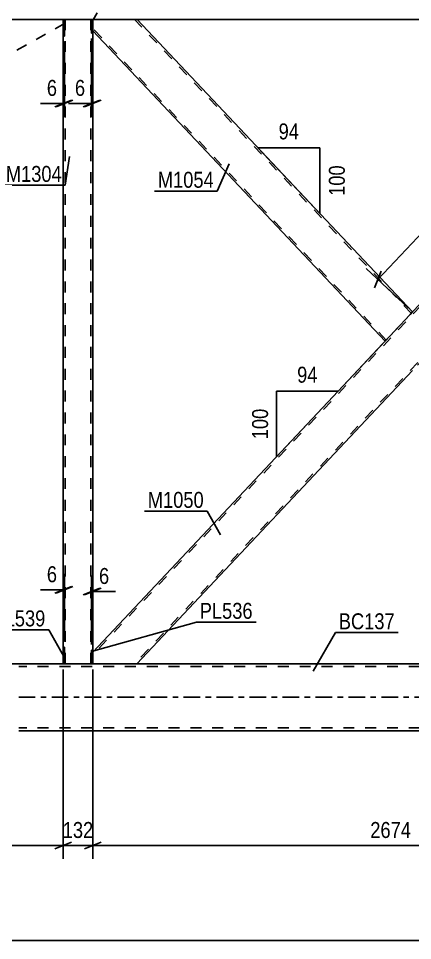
# Model space of a CAD drawing. Header units: millimetres. Extents: x -136 to 1053, y -541 to 300.
# Drawn here: x 12.5 to 83.3, y -171.3 to -5.8 of the extents above; entities that cross this region are included whole.
import ezdxf

# ---------------------------------------------------------------- set-up
doc = ezdxf.new("R2010")
doc.units = ezdxf.units.MM
doc.linetypes.add('DXK_LINE_DOT2', pattern=[3.9198, 1.9599, -1.9599])
doc.linetypes.add('DXK_LINE_DOT3', pattern=[5.9187, 2.979, -0.9799, 0.9799, -0.9799])
doc.styles.add('Arial Narrow', font='ARIALN.TTF', dxfattribs={"height": 0.2})

# ---------------------------------------------------------------- blocks, each defined once
blk = doc.blocks.new('Part-335479020-4054 - 3964')
at = {"color": 7, "linetype": 'DXK_LINE_DOT2'}
for p, q in [((25.84, -6), (20.56, -6)), ((20.56, -8.98), (20.56, -6)), ((20.88, -121.6), (20.88, -6)), ((25.52, -121.6), (25.52, -6)), ((25.84, -8.45), (25.84, -6)), ((20.56, -121.6), (20.56, -118.62)), ((25.84, -121.6), (25.84, -119.14)), ((25.84, -121.6), (20.56, -121.6))]:
    blk.add_line(p, q, dxfattribs=at)
at = {"color": 2, "linetype": 'Continuous'}
for p, q in [((20.56, -118.62), (20.56, -8.98)), ((25.84, -119.14), (25.84, -8.45))]:
    blk.add_line(p, q, dxfattribs=at)
blk = doc.blocks.new('Part-335479020-4069 - 3964')
at = {"color": 7, "linetype": 'DXK_LINE_DOT2'}
for p, q in [((133.06, -6), (25.84, -120.01)), ((132.62, -6), (132.64, -6)), ((132.64, -6), (132.62, -6)), ((140.56, -6), (140.56, -8.06)), ((140.56, -7.59), (33.35, -121.6)), ((83.25, -58.49), (78.31, -63.75)), ((88.19, -63.75), (83.25, -69)), ((25.84, -121.6), (25.84, -119.54)), ((33.24, -121.6), (32.91, -121.6)), ((33.53, -121.6), (33.35, -121.6)), ((33.76, -121.6), (33.78, -121.6)), ((33.78, -121.6), (33.76, -121.6))]:
    blk.add_line(p, q, dxfattribs=at)
at = {"color": 2, "linetype": 'Continuous'}
for p, q in [((132.62, -6), (83.25, -58.49)), ((140.56, -6), (132.64, -6)), ((140.56, -8.06), (88.19, -63.75)), ((78.31, -63.75), (25.84, -119.54)), ((83.25, -69), (33.78, -121.6)), ((32.91, -121.6), (25.84, -121.6)), ((33.53, -121.6), (32.91, -121.6)), ((33.76, -121.6), (33.53, -121.6))]:
    blk.add_line(p, q, dxfattribs=at)
blk = doc.blocks.new('Part-335479020-4084 - 3964')
at = {"color": 2, "linetype": 'Continuous'}
for p, q in [((33.78, -6), (25.84, -6)), ((83.25, -58.49), (33.8, -6)), ((78.31, -63.75), (25.84, -8.05)), ((82.81, -58.96), (78.31, -63.75)), ((83.25, -58.49), (82.81, -58.96))]:
    blk.add_line(p, q, dxfattribs=at)
at = {"color": 7, "linetype": 'DXK_LINE_DOT2'}
for p, q in [((25.84, -8.05), (25.84, -6)), ((83.03, -58.73), (33.36, -6)), ((33.8, -6), (33.78, -6)), ((33.8, -6), (33.78, -6)), ((78.53, -63.52), (25.84, -7.59)), ((83.21, -58.53), (82.81, -58.96)), ((78.53, -63.52), (78.54, -63.5))]:
    blk.add_line(p, q, dxfattribs=at)
blk = doc.blocks.new('Part-335479020-4366 - 3964')
at = {"color": 7, "linetype": 'DXK_LINE_DOT2'}
for p, q in [((20.56, -6), (20.8, -6)), ((20.56, -6), (20.56, -8.98)), ((20.8, -6), (20.8, -8.98)), ((20.56, -8.98), (20.8, -8.98))]:
    blk.add_line(p, q, dxfattribs=at)
blk = doc.blocks.new('Part-335479020-4279 - 3964')
at = {"color": 2, "linetype": 'Continuous'}
for p, q in [((20.8, -118.62), (20.56, -118.62)), ((20.56, -118.62), (20.56, -121.6)), ((20.8, -118.62), (20.8, -121.6)), ((20.8, -121.6), (20.56, -121.6))]:
    blk.add_line(p, q, dxfattribs=at)
blk = doc.blocks.new('Part-335479020-4280 - 3964')
at = {"color": 7, "linetype": 'DXK_LINE_DOT2'}
for p, q in [((25.6, -121.6), (25.6, -119.14)), ((25.84, -119.14), (25.6, -119.14)), ((25.84, -121.6), (25.84, -119.14)), ((25.84, -121.6), (25.6, -121.6))]:
    blk.add_line(p, q, dxfattribs=at)
blk = doc.blocks.new('Part-335479020-4295 - 3964')
at = {"color": 2, "linetype": 'Continuous'}
for p, q in [((25.84, -119.14), (25.6, -119.14)), ((25.6, -119.14), (25.6, -121.6)), ((25.84, -119.14), (25.84, -121.6)), ((25.84, -121.6), (25.6, -121.6))]:
    blk.add_line(p, q, dxfattribs=at)
blk = doc.blocks.new('Part-335479020-4304 - 3964')
at = {"color": 2, "linetype": 'Continuous'}
for p, q in [((20.56, -6), (12.56, -6)), ((25.6, -6), (20.8, -6)), ((132.64, -6), (33.78, -6))]:
    blk.add_line(p, q, dxfattribs=at)
at = {"color": 7, "linetype": 'DXK_LINE_DOT2'}
for p, q in [((20.8, -6), (20.56, -6)), ((33.78, -6), (25.6, -6))]:
    blk.add_line(p, q, dxfattribs=at)
blk = doc.blocks.new('Part-335479020-4309 - 3964')
at = {"color": 2, "linetype": 'Continuous'}
for p, q in [((20.56, -121.6), (12.56, -121.6)), ((25.6, -121.6), (20.8, -121.6)), ((132.82, -121.6), (33.76, -121.6)), ((585.4, -133.6), (12.56, -133.6))]:
    blk.add_line(p, q, dxfattribs=at)
at = {"color": 7, "linetype": 'DXK_LINE_DOT2'}
for p, q in [((590.2, -122.08), (12.56, -122.08)), ((20.8, -121.6), (20.56, -121.6)), ((33.76, -121.6), (25.6, -121.6)), ((590.2, -133.12), (12.56, -133.12))]:
    blk.add_line(p, q, dxfattribs=at)
at = {"color": 7, "linetype": 'DXK_LINE_DOT3'}
blk.add_line((12.56, -127.6), (590.2, -127.6), dxfattribs=at)
blk = doc.blocks.new('Part-335479020-4371 - 3964')
at = {"color": 2, "linetype": 'Continuous'}
for p, q in [((20.8, -6), (20.56, -6)), ((20.56, -6), (20.56, -8.98)), ((20.8, -8.98), (20.8, -6)), ((20.56, -8.98), (20.8, -8.98))]:
    blk.add_line(p, q, dxfattribs=at)
blk = doc.blocks.new('Part-335479020-4376 - 3964')
at = {"color": 7, "linetype": 'DXK_LINE_DOT2'}
for p, q in [((25.6, -6), (25.84, -6)), ((25.6, -6), (25.6, -8.45)), ((25.84, -6), (25.84, -8.45)), ((25.6, -8.45), (25.84, -8.45))]:
    blk.add_line(p, q, dxfattribs=at)
blk = doc.blocks.new('Part-335479020-4381 - 3964')
at = {"color": 2, "linetype": 'Continuous'}
for p, q in [((25.84, -6), (25.6, -6)), ((25.6, -6), (25.6, -8.45)), ((25.84, -8.45), (25.84, -6)), ((25.6, -8.45), (25.84, -8.45))]:
    blk.add_line(p, q, dxfattribs=at)
blk = doc.blocks.new('Part-335479020-4382 - 3964')
at = {"color": 7, "linetype": 'DXK_LINE_DOT2'}
for p, q in [((20.56, -121.6), (20.56, -118.62)), ((20.8, -118.62), (20.56, -118.62)), ((20.8, -121.6), (20.8, -118.62)), ((20.8, -121.6), (20.56, -121.6))]:
    blk.add_line(p, q, dxfattribs=at)
blk = doc.blocks.new('AngleDimension-335479020-4812 - 3964')
at = {"color": 7, "linetype": 'Continuous'}
for p, q in [((78.76, -63.26), (69.91, -72.67)), ((58.81, -72.67), (69.91, -72.67)), ((58.81, -84.48), (69.91, -72.67)), ((58.81, -84.48), (58.81, -72.67))]:
    blk.add_line(p, q, dxfattribs=at)
at = {"color": 0}
for points in [[(66.79, -71.77), (66.79, -67.57), (61.93, -67.57), (61.93, -71.77)], [(57.91, -75.23), (53.71, -75.23), (53.71, -81.92), (57.91, -81.92)]]:
    blk.add_wipeout(points, dxfattribs=at)
at = {"color": 3, "style": 'Arial Narrow'}
blk.add_text('94', height=2.863, dxfattribs=at).set_placement((62.53, -71.17))
blk.add_text('100', height=2.863, rotation=90.0002, dxfattribs=at).set_placement((57.31, -81.32))
blk = doc.blocks.new('StraightDimension-335479020-4490 - 3964')
at = {"color": 7, "linetype": 'Continuous'}
for p, q in [((131.89, -5.31), (124.32, 1.8)), ((125.81, -1.66), (126.99, 1.35)), ((77.03, -52.65), (126.4, -0.15)), ((82.52, -57.81), (74.95, -50.7)), ((77.62, -51.14), (76.44, -54.15))]:
    blk.add_line(p, q, dxfattribs=at)
at = {"color": 0}
blk.add_wipeout([(104.08, -22.79), (101.02, -19.91), (95.19, -26.11), (98.25, -28.99)], dxfattribs=at)
at = {"color": 3, "style": 'Arial Narrow'}
blk.add_text('1802', height=2.863, rotation=46.7591, dxfattribs=at).set_placement((98.23, -28.14))
blk = doc.blocks.new('StraightDimension-335479020-5232 - 3964')
at = {"color": 7, "linetype": 'Continuous'}
for p, q in [((20.56, -122.6), (20.56, -156.6)), ((25.84, -122.6), (25.84, -156.6)), ((19.06, -154.8), (22.06, -153.6)), ((27.34, -153.6), (24.34, -154.8)), ((20.56, -154.2), (25.84, -154.2))]:
    blk.add_line(p, q, dxfattribs=at)
at = {"color": 0}
blk.add_wipeout([(26.54, -153.45), (26.54, -149.25), (19.86, -149.25), (19.86, -153.45)], dxfattribs=at)
at = {"color": 3, "style": 'Arial Narrow'}
blk.add_text('132', height=2.863, dxfattribs=at).set_placement((20.46, -152.85))
blk = doc.blocks.new('AngleDimension-335479020-4625 - 3964')
at = {"color": 7, "linetype": 'Continuous'}
for p, q in [((61.92, -35.86), (55.49, -29.02)), ((66.59, -29.02), (55.49, -29.02)), ((66.59, -40.82), (55.49, -29.02)), ((66.59, -40.82), (66.59, -29.02))]:
    blk.add_line(p, q, dxfattribs=at)
at = {"color": 0}
for points in [[(63.47, -28.12), (63.47, -23.92), (58.61, -23.92), (58.61, -28.12)], [(71.69, -31.58), (67.49, -31.58), (67.49, -38.26), (71.69, -38.26)]]:
    blk.add_wipeout(points, dxfattribs=at)
at = {"color": 3, "style": 'Arial Narrow'}
blk.add_text('94', height=2.863, dxfattribs=at).set_placement((59.21, -27.52))
blk.add_text('100', height=2.863, rotation=90.0002, dxfattribs=at).set_placement((71.09, -37.66))
blk = doc.blocks.new('StraightDimension-335479020-4639 - 3964')
at = {"color": 7, "linetype": 'Continuous'}
blk.add_line((-25, -171.25), (667.95, -171.25), dxfattribs=at)
blk = doc.blocks.new('StraightDimension-335479020-4650 - 3964')
at = {"color": 7, "linetype": 'Continuous'}
for p, q in [((25.6, -118.14), (25.6, -105.78)), ((25.84, -118.14), (25.84, -105.78)), ((24.1, -109.23), (27.1, -108.03)), ((27.34, -108.03), (24.34, -109.23)), ((25.6, -108.63), (25.84, -108.63))]:
    blk.add_line(p, q, dxfattribs=at)
at = {"color": 0}
blk.add_wipeout([(29.39, -107.88), (29.39, -103.68), (26.37, -103.68), (26.37, -107.88)], dxfattribs=at)
at = {"color": 7, "linetype": 'Continuous'}
blk.add_line((25.84, -108.63), (29.92, -108.63), dxfattribs=at)
blk.add_line((25.84, -108.63), (29.92, -108.63), dxfattribs=at)
at = {"color": 3, "style": 'Arial Narrow'}
blk.add_text('6', height=2.86, dxfattribs=at).set_placement((26.97, -107.28))
blk = doc.blocks.new('StraightDimension-335479020-4666 - 3964')
at = {"color": 7, "linetype": 'Continuous'}
for p, q in [((20.56, -117.62), (20.56, -105.47)), ((20.8, -117.62), (20.8, -105.47)), ((19.06, -108.92), (22.06, -107.72)), ((22.3, -107.72), (19.3, -108.92)), ((20.56, -108.32), (20.8, -108.32))]:
    blk.add_line(p, q, dxfattribs=at)
at = {"color": 0}
blk.add_wipeout([(20.04, -107.57), (20.04, -103.37), (17.01, -103.37), (17.01, -107.57)], dxfattribs=at)
at = {"color": 7, "linetype": 'Continuous'}
blk.add_line((20.56, -108.32), (16.48, -108.32), dxfattribs=at)
blk.add_line((20.56, -108.32), (16.48, -108.32), dxfattribs=at)
at = {"color": 3, "style": 'Arial Narrow'}
blk.add_text('6', height=2.86, dxfattribs=at).set_placement((17.61, -106.97))
blk = doc.blocks.new('StraightDimension-335479020-4678 - 3964')
at = {"color": 7, "linetype": 'Continuous'}
for p, q in [((25.6, -9.45), (25.6, -23.47)), ((25.84, -9.45), (25.84, -23.47)), ((24.1, -21.67), (27.1, -20.47)), ((27.34, -20.47), (24.34, -21.67)), ((25.6, -21.07), (25.84, -21.07))]:
    blk.add_line(p, q, dxfattribs=at)
at = {"color": 0}
blk.add_wipeout([(25.08, -20.32), (25.08, -16.12), (22.05, -16.12), (22.05, -20.32)], dxfattribs=at)
at = {"color": 7, "linetype": 'Continuous'}
blk.add_line((25.6, -21.07), (21.52, -21.07), dxfattribs=at)
blk.add_line((25.6, -21.07), (21.52, -21.07), dxfattribs=at)
at = {"color": 3, "style": 'Arial Narrow'}
blk.add_text('6', height=2.86, dxfattribs=at).set_placement((22.65, -19.72))
blk = doc.blocks.new('StraightDimension-335479020-4691 - 3964')
at = {"color": 7, "linetype": 'Continuous'}
for p, q in [((20.56, -9.98), (20.56, -23.47)), ((20.8, -9.98), (20.8, -23.47)), ((19.06, -21.67), (22.06, -20.47)), ((22.3, -20.47), (19.3, -21.67)), ((20.56, -21.07), (20.8, -21.07))]:
    blk.add_line(p, q, dxfattribs=at)
at = {"color": 0}
blk.add_wipeout([(20.04, -20.32), (20.04, -16.12), (17.01, -16.12), (17.01, -20.32)], dxfattribs=at)
at = {"color": 7, "linetype": 'Continuous'}
blk.add_line((20.56, -21.07), (16.48, -21.07), dxfattribs=at)
blk.add_line((20.56, -21.07), (16.48, -21.07), dxfattribs=at)
at = {"color": 3, "style": 'Arial Narrow'}
blk.add_text('6', height=2.86, dxfattribs=at).set_placement((17.61, -19.72))
blk = doc.blocks.new('StraightDimension-335479020-5195 - 3964')
at = {"color": 7, "linetype": 'Continuous'}
for p, q in [((6.02, -7.5), (4.82, -4.5)), ((19.56, -6), (2.57, -6)), ((5.42, -121.6), (5.42, -6)), ((4.82, -120.1), (6.02, -123.1)), ((19.56, -121.6), (2.57, -121.6))]:
    blk.add_line(p, q, dxfattribs=at)
at = {"color": 0}
blk.add_wipeout([(4.67, -59.54), (0.47, -59.54), (0.47, -68.06), (4.67, -68.06)], dxfattribs=at)
at = {"color": 3, "style": 'Arial Narrow'}
blk.add_text('2890', height=2.863, rotation=90.0002, dxfattribs=at).set_placement((4.07, -67.46))
blk = doc.blocks.new('StraightDimension-335479020-5223 - 3964')
at = {"color": 7, "linetype": 'Continuous'}
for p, q in [((20.56, -122.6), (20.56, -156.6)), ((-24, -134.6), (-24, -156.6)), ((-22.5, -153.6), (-25.5, -154.8)), ((19.06, -154.8), (22.06, -153.6)), ((-24, -154.2), (20.56, -154.2))]:
    blk.add_line(p, q, dxfattribs=at)
at = {"color": 0}
blk.add_wipeout([(2.54, -153.45), (2.54, -149.25), (-5.98, -149.25), (-5.98, -153.45)], dxfattribs=at)
at = {"color": 3, "style": 'Arial Narrow'}
blk.add_text('2159', height=2.863, dxfattribs=at).set_placement((-5.38, -152.85))
blk = doc.blocks.new('StraightDimension-335479020-5240 - 3964')
at = {"color": 7, "linetype": 'Continuous'}
for p, q in [((25.84, -122.6), (25.84, -156.6)), ((132.8, -122.6), (132.8, -156.6)), ((27.34, -153.6), (24.34, -154.8)), ((131.3, -154.8), (134.3, -153.6)), ((25.84, -154.2), (132.8, -154.2))]:
    blk.add_line(p, q, dxfattribs=at)
at = {"color": 0}
blk.add_wipeout([(83.58, -153.45), (83.58, -149.25), (75.06, -149.25), (75.06, -153.45)], dxfattribs=at)
at = {"color": 3, "style": 'Arial Narrow'}
blk.add_text('2674', height=2.863, dxfattribs=at).set_placement((75.66, -152.85))
blk = doc.blocks.new('Mark-335479020-4050 - 3964')
at = {"color": 0}
blk.add_wipeout([(20.3, -35.15), (20.3, -32.15), (10.25, -32.15), (10.25, -35.15)], dxfattribs=at)
blk.add_wipeout([(20.3, -35.15), (20.3, -32.15), (10.25, -32.15), (10.25, -35.15)], dxfattribs=at)
at = {"color": 30, "linetype": 'Continuous'}
for p in [(21.7, -30.61), (9.65, -35.75)]:
    blk.add_line(p, (20.9, -35.75), dxfattribs=at)
at = {"color": 3, "style": 'Arial Narrow'}
blk.add_text('M1304', height=2.863, dxfattribs=at).set_placement((10.25, -35.15))
blk = doc.blocks.new('Mark-335479020-4065 - 3964')
at = {"color": 0}
blk.add_wipeout([(45.78, -93.63), (45.78, -90.63), (35.73, -90.63), (35.73, -93.63)], dxfattribs=at)
blk.add_wipeout([(45.78, -93.63), (45.78, -90.63), (35.73, -90.63), (35.73, -93.63)], dxfattribs=at)
at = {"color": 30, "linetype": 'Continuous'}
for p in [(35.13, -94.23), (48.8, -98.47)]:
    blk.add_line(p, (46.38, -94.23), dxfattribs=at)
at = {"color": 3, "style": 'Arial Narrow'}
blk.add_text('M1050', height=2.863, dxfattribs=at).set_placement((35.73, -93.63))
blk = doc.blocks.new('Mark-335479020-4080 - 3964')
at = {"color": 0}
blk.add_wipeout([(47.58, -36.2), (47.58, -33.2), (37.53, -33.2), (37.53, -36.2)], dxfattribs=at)
blk.add_wipeout([(47.58, -36.2), (47.58, -33.2), (37.53, -33.2), (37.53, -36.2)], dxfattribs=at)
at = {"color": 30, "linetype": 'Continuous'}
for p in [(50.33, -31.88), (36.93, -36.8)]:
    blk.add_line(p, (48.18, -36.8), dxfattribs=at)
at = {"color": 3, "style": 'Arial Narrow'}
blk.add_text('M1054', height=2.863, dxfattribs=at).set_placement((37.53, -36.2))
blk = doc.blocks.new('Mark-335479020-4275 - 3964')
at = {"color": 0}
blk.add_wipeout([(17.35, -114.89), (17.35, -111.89), (7.85, -111.89), (7.85, -114.89)], dxfattribs=at)
blk.add_wipeout([(17.35, -114.89), (17.35, -111.89), (7.85, -111.89), (7.85, -114.89)], dxfattribs=at)
at = {"color": 30, "linetype": 'Continuous'}
for p in [(7.25, -115.49), (20.67, -120.29)]:
    blk.add_line(p, (17.95, -115.49), dxfattribs=at)
at = {"color": 3, "style": 'Arial Narrow'}
blk.add_text('PL539', height=2.863, dxfattribs=at).set_placement((7.85, -114.89))
blk = doc.blocks.new('Mark-335479020-4291 - 3964')
at = {"color": 0}
blk.add_wipeout([(54.55, -113.53), (54.55, -110.53), (45.05, -110.53), (45.05, -113.53)], dxfattribs=at)
blk.add_wipeout([(54.55, -113.53), (54.55, -110.53), (45.05, -110.53), (45.05, -113.53)], dxfattribs=at)
at = {"color": 30, "linetype": 'Continuous'}
for p, q in [((25.6, -119.4), (44.45, -114.13)), ((44.45, -114.13), (55.15, -114.13))]:
    blk.add_line(p, q, dxfattribs=at)
at = {"color": 3, "style": 'Arial Narrow'}
blk.add_text('PL536', height=2.863, dxfattribs=at).set_placement((45.05, -113.53))
blk = doc.blocks.new('Mark-335479020-4305 - 3964')
at = {"color": 0}
blk.add_wipeout([(80.06, -115.41), (80.06, -112.41), (70.01, -112.41), (70.01, -115.41)], dxfattribs=at)
blk.add_wipeout([(80.06, -115.41), (80.06, -112.41), (70.01, -112.41), (70.01, -115.41)], dxfattribs=at)
at = {"color": 30, "linetype": 'Continuous'}
for p, q in [((65.43, -122.95), (69.41, -116.01)), ((69.41, -116.01), (80.66, -116.01))]:
    blk.add_line(p, q, dxfattribs=at)
at = {"color": 3, "style": 'Arial Narrow'}
blk.add_text('BC137', height=2.863, dxfattribs=at).set_placement((70.01, -115.41))
blk = doc.blocks.new('MarkSet-335479020-10681 - 3964')
at = {"color": 0}
for points in [[(44.76, 9.69), (44.76, 12.69), (35.26, 12.69), (35.26, 9.69)], [(50.05, 9.69), (50.05, 12.69), (45.66, 12.69), (45.66, 9.69)]]:
    blk.add_wipeout(points, dxfattribs=at)
for points in [[(44.76, 9.69), (44.76, 12.69), (35.26, 12.69), (35.26, 9.69)], [(50.05, 9.69), (50.05, 12.69), (45.66, 12.69), (45.66, 9.69)]]:
    blk.add_wipeout(points, dxfattribs=at)
at = {"color": 30, "linetype": 'DXK_LINE_DOT2'}
for p, q in [((25.66, -6.5), (34.66, 9.09)), ((34.66, 9.09), (50.65, 9.09))]:
    blk.add_line(p, q, dxfattribs=at)
at = {"color": 3, "style": 'Arial Narrow'}
for s, p in [('PL536', (35.26, 9.69)), ('BS', (45.66, 9.69))]:
    blk.add_text(s, height=2.863, dxfattribs=at).set_placement(p)
blk = doc.blocks.new('MarkSet-335479020-10657 - 3964')
at = {"color": 0}
for points in [[(-12.07, -21.21), (-12.07, -18.21), (-21.57, -18.21), (-21.57, -21.21)], [(-6.79, -21.21), (-6.79, -18.21), (-11.17, -18.21), (-11.17, -21.21)]]:
    blk.add_wipeout(points, dxfattribs=at)
for points in [[(-12.07, -21.21), (-12.07, -18.21), (-21.57, -18.21), (-21.57, -21.21)], [(-6.79, -21.21), (-6.79, -18.21), (-11.17, -18.21), (-11.17, -21.21)]]:
    blk.add_wipeout(points, dxfattribs=at)
at = {"color": 30, "linetype": 'DXK_LINE_DOT2'}
for p in [(20.8, -6.72), (-22.17, -21.81)]:
    blk.add_line(p, (-6.19, -21.81), dxfattribs=at)
at = {"color": 3, "style": 'Arial Narrow'}
for s, p in [('PL539', (-21.57, -21.21)), ('BS', (-11.17, -21.21))]:
    blk.add_text(s, height=2.863, dxfattribs=at).set_placement(p)

msp = doc.modelspace()

# ---------------------------------------------------------------- block references
for name in ['Part-335479020-4304 - 3964', 'Part-335479020-4054 - 3964', 'Part-335479020-4366 - 3964', 'Part-335479020-4371 - 3964', 'Part-335479020-4376 - 3964', 'Part-335479020-4381 - 3964', 'Part-335479020-4069 - 3964', 'Part-335479020-4084 - 3964', 'Part-335479020-4279 - 3964', 'Part-335479020-4382 - 3964', 'Part-335479020-4280 - 3964', 'Part-335479020-4295 - 3964', 'Part-335479020-4309 - 3964']:
    msp.add_blockref(name, (0, 0))

# ---------------------------------------------------------------- next in the draw order: block references
for name in ['StraightDimension-335479020-4490 - 3964', 'AngleDimension-335479020-4625 - 3964', 'AngleDimension-335479020-4812 - 3964', 'StraightDimension-335479020-5232 - 3964']:
    msp.add_blockref(name, (0, 0))

# ---------------------------------------------------------------- next in the draw order: block references
msp.add_blockref('StraightDimension-335479020-4639 - 3964', (0, 0))

# ---------------------------------------------------------------- next in the draw order: block references
for name in ['MarkSet-335479020-10681 - 3964', 'StraightDimension-335479020-4678 - 3964', 'Mark-335479020-4080 - 3964', 'Mark-335479020-4065 - 3964', 'StraightDimension-335479020-4666 - 3964', 'StraightDimension-335479020-4650 - 3964', 'StraightDimension-335479020-5240 - 3964']:
    msp.add_blockref(name, (0, 0))

# ---------------------------------------------------------------- next in the draw order: block references
for name in ['StraightDimension-335479020-4691 - 3964', 'Mark-335479020-4291 - 3964', 'Mark-335479020-4305 - 3964']:
    msp.add_blockref(name, (0, 0))

# ---------------------------------------------------------------- next in the draw order: block references
msp.add_blockref('StraightDimension-335479020-5195 - 3964', (0, 0))

# ---------------------------------------------------------------- next in the draw order: block references
for name in ['MarkSet-335479020-10657 - 3964', 'Mark-335479020-4050 - 3964', 'Mark-335479020-4275 - 3964', 'StraightDimension-335479020-5223 - 3964']:
    msp.add_blockref(name, (0, 0))

doc.saveas('drawing.dxf')
